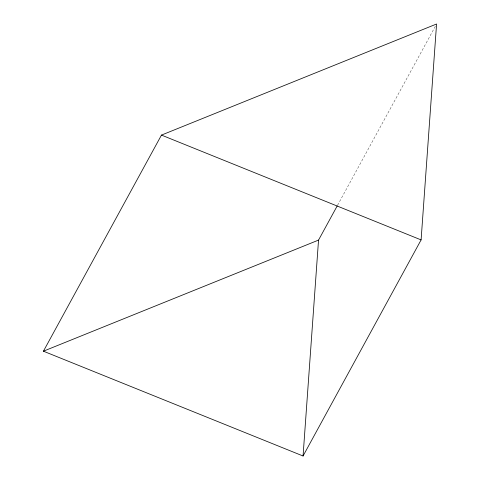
<?xml version="1.0" encoding="UTF-8"?>
<svg xmlns="http://www.w3.org/2000/svg" width="480" height="480" viewBox="0 0 480 480"><rect width="100%" height="100%" fill="white"/><g stroke="black" fill="none" stroke-linecap="round" stroke-linejoin="round"><path stroke-width="0.36" stroke-dasharray="2.4 1.8" d="M337.554 205.284L435.498 25.968"/><path stroke-width="0.72" d="M303.06 456L421.098 239.904L436.572 24L161.466 135.096L43.428 351.192L303.06 456L318.534 240.096L337.194 205.938M43.428 351.192L318.534 240.096M161.466 135.096L421.098 239.904"/></g></svg>
